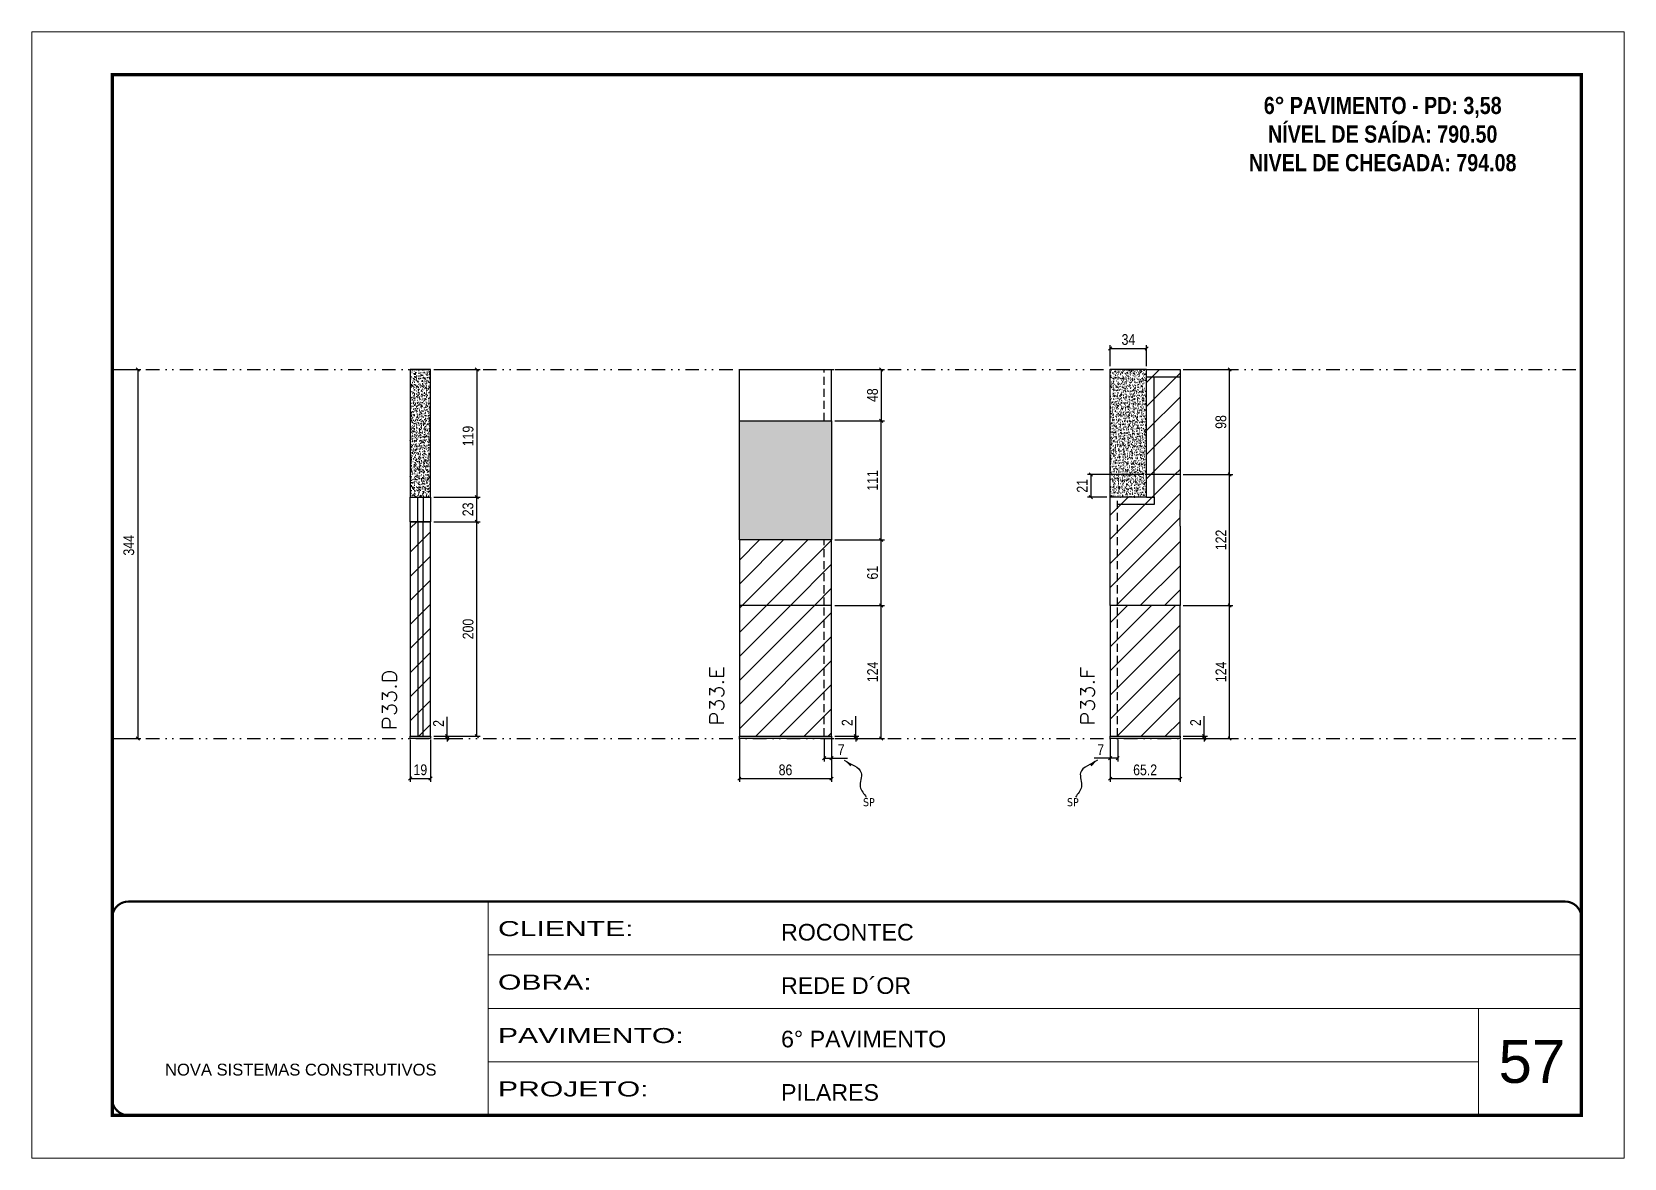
# Model space of a CAD drawing. Extents: x 28748 to 35002, y 14885 to 43501.
# Drawn here: x 28748 to 30233, y 26371 to 27421 of the extents above; entities that cross this region are included whole.
import ezdxf

# ---------------------------------------------------------------- set-up
doc = ezdxf.new("R2010")
doc.units = 0
for name, pattern in [('CONTINUO', [0]), ('DASHED', [0.75, 0.5, -0.25]), ('DIVIDE2', [0.625, 0.25, -0.125, 0, -0.125, 0, -0.125]), ('HIDDEN', [0.375, 0.25, -0.125])]:
    doc.linetypes.add(name, pattern=pattern)
for name, color, linetype, lineweight in [('CARIMBO', 255, 'Continuous', 9), ('Folhas', 255, 'Continuous', 9), ('Hachura', 251, 'Continuous', 9), ('SARRAFO DE PRESSAO', 251, 'DASHED', 9), ('Texto Seção', 7, 'Continuous', 15)]:
    doc.layers.add(name, color=color, linetype=linetype, lineweight=lineweight)
for name, color, linetype in [('COTA', 241, 'Continuous'), ('NOMENCLATURA', 7, 'Continuous'), ('Nível', 160, 'Continuous'), ('Painéis', 200, 'Continuous'), ('SARR_2.2x7', 40, 'Continuous'), ('Sarrafo de Pressão', 42, 'HIDDEN'), ('texto', 7, 'Continuous')]:
    doc.layers.add(name, color=color, linetype=linetype)
doc.styles.add('ARIAL', font='arial.ttf')
doc.styles.add('COTA TECNICA', font='techl___.ttf', dxfattribs={"height": 10})
doc.styles.add('COTA TECNICA-50', font='techl___.ttf', dxfattribs={"height": 10})
doc.styles.add('REGUA-120', font='ROMANS.shx', dxfattribs={"height": 15})
doc.styles.add('ROMANC', font='techb___.ttf', dxfattribs={"height": 2.5})
doc.styles.get("Standard").update_dxf_attribs({"font": 'arial.ttf'})
doc.styles.add('Tecnologia', font='')
doc.styles.get('Tecnologia').set_extended_font_data('Forgotten Futurist')
doc.dimstyles.new('COTA PAINEL-50', dxfattribs={"dimtxt": 10, "dimasz": 3, "dimexe": 3, "dimexo": 3, "dimgap": 3, "dimtad": 1, "dimdec": 1, "dimzin": 12, "dimdsep": 46, "dimtxsty": 'COTA TECNICA-50', "dimblk1": 'OBLIQUE', "dimblk2": 'OBLIQUE', "dimsah": 1, "dimcen": 0.9, "dimclrd": 4, "dimclre": 4, "dimclrt": 240, "dimadec": 1, "dimazin": 3, "dimtfac": 1, "dimtdec": 1, "dimtmove": 0, "dimatfit": 3, "dimfxl": 1, "dimtolj": 1, "dimtzin": 12, "dimarcsym": 0})
doc.dimstyles.new('PAINEL', dxfattribs={"dimtxt": 10, "dimasz": 3, "dimexe": 3, "dimexo": 3, "dimgap": 3, "dimtad": 1, "dimdec": 1, "dimzin": 12, "dimdsep": 46, "dimtxsty": 'COTA TECNICA', "dimblk1": 'OBLIQUE', "dimblk2": 'OBLIQUE', "dimsah": 1, "dimcen": 0.9, "dimclrd": 4, "dimclre": 4, "dimclrt": 240, "dimadec": 1, "dimazin": 3, "dimtfac": 1, "dimtdec": 1, "dimtmove": 0, "dimatfit": 3, "dimfxl": 1, "dimtolj": 1, "dimtzin": 12, "dimarcsym": 0})
doc.dimstyles.get("Standard").update_dxf_attribs({"dimtxt": 0.18, "dimasz": 0.18, "dimexe": 0.18, "dimexo": 0.0625, "dimgap": 0.09, "dimtad": 0, "dimtih": 1, "dimtoh": 1, "dimdec": 4, "dimzin": 0, "dimdsep": 46, "dimtxsty": 'Standard', "dimcen": 0.09, "dimadec": 0, "dimazin": 0, "dimtfac": 1, "dimtdec": 4, "dimtofl": 0, "dimtmove": 0, "dimatfit": 3, "dimfxl": 1, "dimtolj": 1, "dimtzin": 0, "dimarcsym": 0})
pattern_1 = [(45, (22602.309, 35568.31), (-11.22532, 11.22532), [])]

# ---------------------------------------------------------------- blocks, each defined once
blk = doc.blocks.new('9999999999')
at = {"color": 30, "linetype": 'CONTINUO'}
for p, q in [((98564.6, 34230.2), (98564.6, 34429.4)), ((98564.6, 34379.6), (99584, 34379.6)), ((98564.6, 34329.8), (99488, 34329.8)), ((99584, 34329.8), (99488, 34329.8)), ((99488, 34329.8), (99488, 34230.2)), ((98564.6, 34280), (99488, 34280))]:
    blk.add_line(p, q, dxfattribs=at)
at = {"color": 30, "linetype": 'CONTINUO', "const_width": 2}
blk.add_lwpolyline([(99584, 34230.2), (99584, 34414.4, 0.414214), (99569, 34429.4), (98229, 34429.4, 0.414214), (98214, 34414.4), (98214, 34245.2, 0.414214), (98229, 34230.2), (99584, 34230.2)], format="xyb", dxfattribs=at)
at = {"layer": 'Folhas'}
blk.add_lwpolyline([(98139, 34190.2), (99624, 34190.2), (99624, 35240.2), (98139, 35240.2)], close=True, dxfattribs=at)
at = {"layer": 'Folhas', "color": 30, "const_width": 3}
blk.add_lwpolyline([(98214, 34230.2), (99584, 34230.2), (99584, 35200.2), (98214, 35200.2)], close=True, dxfattribs=at)
at = {"color": 7, "linetype": 'Continuous', "ltscale": 5, "style": 'ARIAL'}
for s, height, p in [('ROCONTEC', 15.48, (98837.7, 34393.1)), ('REDE D´OR', 15.48, (98837.7, 34343.3)), ('6° PAVIMENTO', 15.483, (98837.7, 34293.5)), ('NOVA SISTEMAS CONSTRUTIVOS', 11.059, (98263.2, 34267.2)), ('PILARES', 15.48, (98837.7, 34243.7))]:
    blk.add_text(s, height=height, dxfattribs=at).set_placement(p)
at = {"layer": 'Folhas', "color": 7, "style": 'Tecnologia', "width": 1.5}
for s, p in [('CLIENTE:', (98573.7, 34397.2)), ('OBRA:', (98573.7, 34347.3)), ('PAVIMENTO:', (98573.7, 34297.5)), ('PROJETO:', (98573.7, 34247.7))]:
    blk.add_text(s, height=14, dxfattribs=at).set_placement(p)
blk = doc.blocks.new('_Oblique')
at = {"color": 0, "linetype": 'ByBlock', "lineweight": -2}
blk.add_line((-0.5, -0.5), (0.5, 0.5), dxfattribs=at)
blk = doc.blocks.new('*D1070')
at = {"layer": 'COTA', "color": 4, "linetype": 'ByBlock', "lineweight": -2, "transparency": 16777216}
for p, q in [((28826.3, 27106), (28850.1, 27106)), ((28847.1, 27106), (28847.1, 26762)), ((28826.3, 26762), (28850.1, 26762))]:
    blk.add_line(p, q, dxfattribs=at)
at = {"layer": 'Defpoints', "color": 0, "linetype": 'ByBlock', "transparency": 16777216}
for p in [(28823.3, 27106), (28823.3, 26762), (28847.1, 26762)]:
    blk.add_point(p, dxfattribs=at)
at = {"layer": 'COTA', "color": 4, "linetype": 'ByBlock', "lineweight": -2, "transparency": 16777216, "xscale": 3, "yscale": 3, "zscale": 3}
for p, rotation in [((28847.1, 27106), 90), ((28847.1, 26762), 270)]:
    blk.add_blockref('_Oblique', p, dxfattribs=dict(at, rotation=rotation))
at = {"layer": 'COTA', "color": 240, "linetype": 'ByBlock', "transparency": 16777216, "insert": (28838.8, 26942), "char_height": 10, "attachment_point": 5, "rotation": 90, "style": 'COTA TECNICA'}
blk.add_mtext('\\A1;344', dxfattribs=at)
blk = doc.blocks.new('*D1071')
at = {"layer": 'COTA', "color": 4, "lineweight": -2, "transparency": 16777216}
for p, q in [((29754, 26761), (29754, 26721.5)), ((29819.2, 26761), (29819.2, 26721.5)), ((29754, 26724.5), (29819.2, 26724.5))]:
    blk.add_line(p, q, dxfattribs=at)
at = {"layer": 'Defpoints', "color": 0, "transparency": 16777216}
for p in [(29754, 26764), (29819.2, 26764), (29819.2, 26724.5)]:
    blk.add_point(p, dxfattribs=at)
at = {"layer": 'COTA', "color": 4, "lineweight": -2, "transparency": 16777216, "xscale": 3, "yscale": 3, "zscale": 3, "rotation": 180}
blk.add_blockref('_Oblique', (29754, 26724.5), dxfattribs=at)
at = {"layer": 'COTA', "color": 4, "lineweight": -2, "transparency": 16777216, "xscale": 3, "yscale": 3, "zscale": 3}
blk.add_blockref('_Oblique', (29819.2, 26724.5), dxfattribs=at)
at = {"layer": 'COTA', "color": 240, "transparency": 16777216, "insert": (29786.6, 26732.6), "char_height": 10, "attachment_point": 5, "style": 'COTA TECNICA'}
blk.add_mtext('\\A1;65.2', dxfattribs=at)
blk = doc.blocks.new('*D1072')
at = {"layer": 'COTA', "color": 4, "lineweight": -2, "transparency": 16777216}
for p, q in [((29761, 26761), (29761, 26740.5)), ((29754, 26759), (29754, 26740.5)), ((29754, 26743.5), (29739.2, 26743.5)), ((29761, 26743.5), (29754, 26743.5))]:
    blk.add_line(p, q, dxfattribs=at)
at = {"layer": 'Defpoints', "color": 0, "transparency": 16777216}
for p in [(29754, 26762), (29761, 26764), (29754, 26743.5)]:
    blk.add_point(p, dxfattribs=at)
at = {"layer": 'COTA', "color": 4, "lineweight": -2, "transparency": 16777216, "xscale": 3, "yscale": 3, "zscale": 3, "rotation": 180}
blk.add_blockref('_Oblique', (29754, 26743.5), dxfattribs=at)
at = {"layer": 'COTA', "color": 4, "lineweight": -2, "transparency": 16777216, "xscale": 3, "yscale": 3, "zscale": 3}
blk.add_blockref('_Oblique', (29761, 26743.5), dxfattribs=at)
at = {"layer": 'COTA', "color": 240, "transparency": 16777216, "insert": (29745.1, 26751.5), "char_height": 10, "attachment_point": 5, "style": 'COTA TECNICA-50'}
blk.add_mtext('\\A1;7', dxfattribs=at)
blk = doc.blocks.new('*D1073')
at = {"layer": 'COTA', "color": 4, "lineweight": -2, "transparency": 16777216}
for p, q in [((29822.2, 26886), (29868.4, 26886)), ((29865.4, 26762), (29865.4, 26886)), ((29822.2, 26762), (29868.4, 26762))]:
    blk.add_line(p, q, dxfattribs=at)
at = {"layer": 'Defpoints', "color": 0, "transparency": 16777216}
for p in [(29819.2, 26886), (29865.4, 26886), (29819.2, 26762)]:
    blk.add_point(p, dxfattribs=at)
at = {"layer": 'COTA', "color": 4, "lineweight": -2, "transparency": 16777216, "xscale": 3, "yscale": 3, "zscale": 3}
for p, rotation in [((29865.4, 26886), 90), ((29865.4, 26762), 270)]:
    blk.add_blockref('_Oblique', p, dxfattribs=dict(at, rotation=rotation))
at = {"layer": 'COTA', "color": 240, "transparency": 16777216, "insert": (29857.3, 26824), "char_height": 10, "attachment_point": 5, "rotation": 90, "style": 'COTA TECNICA-50'}
blk.add_mtext('\\A1;124', dxfattribs=at)
blk = doc.blocks.new('*D1074')
at = {"layer": 'COTA', "color": 4, "lineweight": -2, "transparency": 16777216}
for p, q in [((29841.7, 26764), (29841.7, 26782.8)), ((29822.2, 26764), (29844.7, 26764)), ((29822.2, 26762), (29844.7, 26762)), ((29841.7, 26762), (29841.7, 26764)), ((29841.7, 26762), (29841.7, 26759))]:
    blk.add_line(p, q, dxfattribs=at)
at = {"layer": 'Defpoints', "color": 0, "transparency": 16777216}
for p in [(29819.2, 26764), (29819.2, 26762), (29841.7, 26762)]:
    blk.add_point(p, dxfattribs=at)
at = {"layer": 'COTA', "color": 4, "lineweight": -2, "transparency": 16777216, "xscale": 3, "yscale": 3, "zscale": 3}
for p, rotation in [((29841.7, 26764), 270), ((29841.7, 26762), 90)]:
    blk.add_blockref('_Oblique', p, dxfattribs=dict(at, rotation=rotation))
at = {"layer": 'COTA', "color": 240, "transparency": 16777216, "insert": (29833.7, 26776.7), "char_height": 10, "attachment_point": 5, "rotation": 90, "style": 'COTA TECNICA-50'}
blk.add_mtext('\\A1;2', dxfattribs=at)
blk = doc.blocks.new('*D1075')
at = {"layer": 'COTA', "color": 4, "lineweight": -2, "transparency": 16777216}
for p, q in [((29408.2, 26761), (29408.2, 26721.5)), ((29494.2, 26761), (29494.2, 26721.5)), ((29408.2, 26724.5), (29494.2, 26724.5))]:
    blk.add_line(p, q, dxfattribs=at)
at = {"layer": 'Defpoints', "color": 0, "transparency": 16777216}
for p in [(29408.2, 26764), (29494.2, 26764), (29494.2, 26724.5)]:
    blk.add_point(p, dxfattribs=at)
at = {"layer": 'COTA', "color": 4, "lineweight": -2, "transparency": 16777216, "xscale": 3, "yscale": 3, "zscale": 3, "rotation": 180}
blk.add_blockref('_Oblique', (29408.2, 26724.5), dxfattribs=at)
at = {"layer": 'COTA', "color": 4, "lineweight": -2, "transparency": 16777216, "xscale": 3, "yscale": 3, "zscale": 3}
blk.add_blockref('_Oblique', (29494.2, 26724.5), dxfattribs=at)
at = {"layer": 'COTA', "color": 240, "transparency": 16777216, "insert": (29451.2, 26732.6), "char_height": 10, "attachment_point": 5, "style": 'COTA TECNICA'}
blk.add_mtext('\\A1;86', dxfattribs=at)
blk = doc.blocks.new('*D1076')
at = {"layer": 'COTA', "color": 4, "lineweight": -2, "transparency": 16777216}
for p, q in [((29487.2, 26761), (29487.2, 26740.5)), ((29494.2, 26759), (29494.2, 26740.5)), ((29487.2, 26743.5), (29494.2, 26743.5)), ((29494.2, 26743.5), (29508.9, 26743.5))]:
    blk.add_line(p, q, dxfattribs=at)
at = {"layer": 'Defpoints', "color": 0, "transparency": 16777216}
for p in [(29487.2, 26764), (29494.2, 26762), (29494.2, 26743.5)]:
    blk.add_point(p, dxfattribs=at)
at = {"layer": 'COTA', "color": 4, "lineweight": -2, "transparency": 16777216, "xscale": 3, "yscale": 3, "zscale": 3, "rotation": 180}
blk.add_blockref('_Oblique', (29487.2, 26743.5), dxfattribs=at)
at = {"layer": 'COTA', "color": 4, "lineweight": -2, "transparency": 16777216, "xscale": 3, "yscale": 3, "zscale": 3}
blk.add_blockref('_Oblique', (29494.2, 26743.5), dxfattribs=at)
at = {"layer": 'COTA', "color": 240, "transparency": 16777216, "insert": (29503.1, 26751.5), "char_height": 10, "attachment_point": 5, "style": 'COTA TECNICA-50'}
blk.add_mtext('\\A1;7', dxfattribs=at)
blk = doc.blocks.new('*D1077')
at = {"layer": 'COTA', "color": 4, "lineweight": -2, "transparency": 16777216}
for p, q in [((29497.2, 26886), (29543.5, 26886)), ((29540.5, 26762), (29540.5, 26886)), ((29497.2, 26762), (29543.5, 26762))]:
    blk.add_line(p, q, dxfattribs=at)
at = {"layer": 'Defpoints', "color": 0, "transparency": 16777216}
for p in [(29494.2, 26886), (29540.5, 26886), (29494.2, 26762)]:
    blk.add_point(p, dxfattribs=at)
at = {"layer": 'COTA', "color": 4, "lineweight": -2, "transparency": 16777216, "xscale": 3, "yscale": 3, "zscale": 3}
for p, rotation in [((29540.5, 26886), 90), ((29540.5, 26762), 270)]:
    blk.add_blockref('_Oblique', p, dxfattribs=dict(at, rotation=rotation))
at = {"layer": 'COTA', "color": 240, "transparency": 16777216, "insert": (29532.4, 26824), "char_height": 10, "attachment_point": 5, "rotation": 90, "style": 'COTA TECNICA-50'}
blk.add_mtext('\\A1;124', dxfattribs=at)
blk = doc.blocks.new('*D1078')
at = {"layer": 'COTA', "color": 4, "lineweight": -2, "transparency": 16777216}
for p, q in [((29516.7, 26764), (29516.7, 26782.8)), ((29497.2, 26764), (29519.7, 26764)), ((29497.2, 26762), (29519.7, 26762)), ((29516.7, 26762), (29516.7, 26764)), ((29516.7, 26762), (29516.7, 26759))]:
    blk.add_line(p, q, dxfattribs=at)
at = {"layer": 'Defpoints', "color": 0, "transparency": 16777216}
for p in [(29494.2, 26764), (29494.2, 26762), (29516.7, 26762)]:
    blk.add_point(p, dxfattribs=at)
at = {"layer": 'COTA', "color": 4, "lineweight": -2, "transparency": 16777216, "xscale": 3, "yscale": 3, "zscale": 3}
for p, rotation in [((29516.7, 26764), 270), ((29516.7, 26762), 90)]:
    blk.add_blockref('_Oblique', p, dxfattribs=dict(at, rotation=rotation))
at = {"layer": 'COTA', "color": 240, "transparency": 16777216, "insert": (29508.7, 26776.7), "char_height": 10, "attachment_point": 5, "rotation": 90, "style": 'COTA TECNICA-50'}
blk.add_mtext('\\A1;2', dxfattribs=at)
blk = doc.blocks.new('*D1079')
at = {"layer": 'COTA', "color": 4, "linetype": 'ByBlock', "lineweight": -2, "transparency": 16777216}
for p, q in [((29497.2, 26947), (29543.5, 26947)), ((29540.5, 26886), (29540.5, 26947)), ((29497.2, 26886), (29543.5, 26886))]:
    blk.add_line(p, q, dxfattribs=at)
at = {"layer": 'Defpoints', "color": 0, "linetype": 'ByBlock', "transparency": 16777216}
for p in [(29494.2, 26947), (29540.5, 26947), (29494.2, 26886)]:
    blk.add_point(p, dxfattribs=at)
at = {"layer": 'COTA', "color": 4, "linetype": 'ByBlock', "lineweight": -2, "transparency": 16777216, "xscale": 3, "yscale": 3, "zscale": 3}
for p, rotation in [((29540.5, 26947), 90), ((29540.5, 26886), 270)]:
    blk.add_blockref('_Oblique', p, dxfattribs=dict(at, rotation=rotation))
at = {"layer": 'COTA', "color": 240, "linetype": 'ByBlock', "transparency": 16777216, "insert": (29532.4, 26916.5), "char_height": 10, "attachment_point": 5, "rotation": 90, "style": 'COTA TECNICA'}
blk.add_mtext('\\A1;61', dxfattribs=at)
blk = doc.blocks.new('*D1204')
at = {"layer": 'COTA', "color": 4, "lineweight": -2, "transparency": 16777216}
for p, q in [((29101.2, 26761), (29101.2, 26721.6)), ((29120.2, 26761), (29120.2, 26721.6)), ((29101.2, 26724.6), (29120.2, 26724.6))]:
    blk.add_line(p, q, dxfattribs=at)
at = {"layer": 'Defpoints', "color": 0, "transparency": 16777216}
for p in [(29101.2, 26764), (29120.2, 26764), (29120.2, 26724.6)]:
    blk.add_point(p, dxfattribs=at)
at = {"layer": 'COTA', "color": 4, "lineweight": -2, "transparency": 16777216, "xscale": 3, "yscale": 3, "zscale": 3, "rotation": 180}
blk.add_blockref('_Oblique', (29101.2, 26724.6), dxfattribs=at)
at = {"layer": 'COTA', "color": 4, "lineweight": -2, "transparency": 16777216, "xscale": 3, "yscale": 3, "zscale": 3}
blk.add_blockref('_Oblique', (29120.2, 26724.6), dxfattribs=at)
at = {"layer": 'COTA', "color": 240, "transparency": 16777216, "insert": (29110.7, 26732.7), "char_height": 10, "attachment_point": 5, "style": 'COTA TECNICA'}
blk.add_mtext('\\A1;19', dxfattribs=at)
blk = doc.blocks.new('*D1205')
at = {"layer": 'COTA', "color": 4, "lineweight": -2, "transparency": 16777216}
for p, q in [((29135.6, 26764), (29135.6, 26782.1)), ((29123.2, 26764), (29138.6, 26764)), ((29123.2, 26762), (29138.6, 26762)), ((29135.6, 26762), (29135.6, 26764)), ((29135.6, 26762), (29135.6, 26759))]:
    blk.add_line(p, q, dxfattribs=at)
at = {"layer": 'Defpoints', "color": 0, "transparency": 16777216}
for p in [(29120.2, 26764), (29120.2, 26762), (29135.6, 26764)]:
    blk.add_point(p, dxfattribs=at)
at = {"layer": 'COTA', "color": 4, "lineweight": -2, "transparency": 16777216, "xscale": 3, "yscale": 3, "zscale": 3}
for p, rotation in [((29135.6, 26764), 270), ((29135.6, 26762), 90)]:
    blk.add_blockref('_Oblique', p, dxfattribs=dict(at, rotation=rotation))
at = {"layer": 'COTA', "color": 240, "transparency": 16777216, "insert": (29127.6, 26776), "char_height": 10, "attachment_point": 5, "rotation": 90, "style": 'COTA TECNICA-50'}
blk.add_mtext('\\A1;2', dxfattribs=at)
blk = doc.blocks.new('*D1985')
at = {"layer": 'COTA', "color": 4, "linetype": 'ByBlock', "lineweight": -2, "transparency": 16777216}
for p, q in [((29123.2, 27106), (29166.3, 27106)), ((29163.3, 27106), (29163.3, 26987)), ((29123.2, 26987), (29166.3, 26987))]:
    blk.add_line(p, q, dxfattribs=at)
at = {"layer": 'Defpoints', "color": 0, "linetype": 'ByBlock', "transparency": 16777216}
for p in [(29120.2, 27106), (29120.2, 26987), (29163.3, 26987)]:
    blk.add_point(p, dxfattribs=at)
at = {"layer": 'COTA', "color": 4, "linetype": 'ByBlock', "lineweight": -2, "transparency": 16777216, "xscale": 3, "yscale": 3, "zscale": 3}
for p, rotation in [((29163.3, 27106), 90), ((29163.3, 26987), 270)]:
    blk.add_blockref('_Oblique', p, dxfattribs=dict(at, rotation=rotation))
at = {"layer": 'COTA', "color": 240, "linetype": 'ByBlock', "transparency": 16777216, "insert": (29155.2, 27043.9), "char_height": 10, "attachment_point": 5, "rotation": 90, "style": 'COTA TECNICA'}
blk.add_mtext('\\A1;119', dxfattribs=at)
blk = doc.blocks.new('*D1986')
at = {"layer": 'COTA', "color": 4, "linetype": 'ByBlock', "lineweight": -2, "transparency": 16777216}
for p, q in [((29123.2, 26964), (29166.3, 26964)), ((29163.3, 26764), (29163.3, 26964)), ((29123.2, 26764), (29166.3, 26764))]:
    blk.add_line(p, q, dxfattribs=at)
at = {"layer": 'Defpoints', "color": 0, "linetype": 'ByBlock', "transparency": 16777216}
for p in [(29120.2, 26964), (29163.3, 26964), (29120.2, 26764)]:
    blk.add_point(p, dxfattribs=at)
at = {"layer": 'COTA', "color": 4, "linetype": 'ByBlock', "lineweight": -2, "transparency": 16777216, "xscale": 3, "yscale": 3, "zscale": 3}
for p, rotation in [((29163.3, 26964), 90), ((29163.3, 26764), 270)]:
    blk.add_blockref('_Oblique', p, dxfattribs=dict(at, rotation=rotation))
at = {"layer": 'COTA', "color": 240, "linetype": 'ByBlock', "transparency": 16777216, "insert": (29155.2, 26864), "char_height": 10, "attachment_point": 5, "rotation": 90, "style": 'COTA TECNICA'}
blk.add_mtext('\\A1;200', dxfattribs=at)
blk = doc.blocks.new('*D1209')
at = {"layer": 'COTA', "color": 4, "lineweight": -2, "transparency": 16777216}
for p, q in [((29497.2, 27058), (29543.5, 27058)), ((29540.5, 26947), (29540.5, 27058)), ((29497.2, 26947), (29543.5, 26947))]:
    blk.add_line(p, q, dxfattribs=at)
at = {"layer": 'Defpoints', "color": 0, "transparency": 16777216}
for p in [(29494.2, 27058), (29540.5, 27058), (29494.2, 26947)]:
    blk.add_point(p, dxfattribs=at)
at = {"layer": 'COTA', "color": 4, "lineweight": -2, "transparency": 16777216, "xscale": 3, "yscale": 3, "zscale": 3}
for p, rotation in [((29540.5, 27058), 90), ((29540.5, 26947), 270)]:
    blk.add_blockref('_Oblique', p, dxfattribs=dict(at, rotation=rotation))
at = {"layer": 'COTA', "color": 240, "transparency": 16777216, "insert": (29532.4, 27002.5), "char_height": 10, "attachment_point": 5, "rotation": 90, "style": 'COTA TECNICA-50'}
blk.add_mtext('\\A1;111', dxfattribs=at)
blk = doc.blocks.new('*D1428')
at = {"layer": 'COTA', "color": 4, "lineweight": -2, "transparency": 16777216}
for p, q in [((29822.2, 27008), (29868.4, 27008)), ((29865.4, 26886), (29865.4, 27008)), ((29822.2, 26886), (29868.4, 26886))]:
    blk.add_line(p, q, dxfattribs=at)
at = {"layer": 'Defpoints', "color": 0, "transparency": 16777216}
for p in [(29819.2, 27008), (29865.4, 27008), (29819.2, 26886)]:
    blk.add_point(p, dxfattribs=at)
at = {"layer": 'COTA', "color": 4, "lineweight": -2, "transparency": 16777216, "xscale": 3, "yscale": 3, "zscale": 3}
for p, rotation in [((29865.4, 27008), 90), ((29865.4, 26886), 270)]:
    blk.add_blockref('_Oblique', p, dxfattribs=dict(at, rotation=rotation))
at = {"layer": 'COTA', "color": 240, "transparency": 16777216, "insert": (29857.3, 26947), "char_height": 10, "attachment_point": 5, "rotation": 90, "style": 'COTA TECNICA-50'}
blk.add_mtext('\\A1;122', dxfattribs=at)
blk = doc.blocks.new('*D2136')
at = {"layer": 'COTA', "color": 4, "lineweight": -2, "transparency": 16777216}
for p, q in [((29822.2, 27106), (29868.4, 27106)), ((29865.4, 27008), (29865.4, 27106)), ((29822.2, 27008), (29868.4, 27008))]:
    blk.add_line(p, q, dxfattribs=at)
at = {"layer": 'Defpoints', "color": 0, "transparency": 16777216}
for p in [(29819.2, 27106), (29865.4, 27106), (29819.2, 27008)]:
    blk.add_point(p, dxfattribs=at)
at = {"layer": 'COTA', "color": 4, "lineweight": -2, "transparency": 16777216, "xscale": 3, "yscale": 3, "zscale": 3}
for p, rotation in [((29865.4, 27106), 90), ((29865.4, 27008), 270)]:
    blk.add_blockref('_Oblique', p, dxfattribs=dict(at, rotation=rotation))
at = {"layer": 'COTA', "color": 240, "transparency": 16777216, "insert": (29857.3, 27057), "char_height": 10, "attachment_point": 5, "rotation": 90, "style": 'COTA TECNICA-50'}
blk.add_mtext('\\A1;98', dxfattribs=at)
blk = doc.blocks.new('*D2146')
at = {"layer": 'COTA', "color": 4, "lineweight": -2, "transparency": 16777216}
for p, q in [((29785, 27008), (29732.9, 27008)), ((29735.9, 27008), (29735.9, 26987)), ((29751, 26987), (29732.9, 26987))]:
    blk.add_line(p, q, dxfattribs=at)
at = {"layer": 'Defpoints', "color": 0, "transparency": 16777216}
for p in [(29788, 27008), (29735.9, 26987), (29754, 26987)]:
    blk.add_point(p, dxfattribs=at)
at = {"layer": 'COTA', "color": 4, "lineweight": -2, "transparency": 16777216, "xscale": 3, "yscale": 3, "zscale": 3}
for p, rotation in [((29735.9, 27008), 90), ((29735.9, 26987), 270)]:
    blk.add_blockref('_Oblique', p, dxfattribs=dict(at, rotation=rotation))
at = {"layer": 'COTA', "color": 240, "transparency": 16777216, "insert": (29727.9, 26997.5), "char_height": 10, "attachment_point": 5, "rotation": 90, "style": 'COTA TECNICA-50'}
blk.add_mtext('\\A1;21', dxfattribs=at)
blk = doc.blocks.new('*D2147')
at = {"layer": 'COTA', "color": 4, "lineweight": -2, "transparency": 16777216}
for p, q in [((29754, 27109), (29754, 27128.5)), ((29754, 27125.5), (29788, 27125.5)), ((29788, 27109), (29788, 27128.5))]:
    blk.add_line(p, q, dxfattribs=at)
at = {"layer": 'Defpoints', "color": 0, "transparency": 16777216}
for p in [(29788, 27125.5), (29754, 27106), (29788, 27106)]:
    blk.add_point(p, dxfattribs=at)
at = {"layer": 'COTA', "color": 4, "lineweight": -2, "transparency": 16777216, "xscale": 3, "yscale": 3, "zscale": 3, "rotation": 180}
blk.add_blockref('_Oblique', (29754, 27125.5), dxfattribs=at)
at = {"layer": 'COTA', "color": 4, "lineweight": -2, "transparency": 16777216, "xscale": 3, "yscale": 3, "zscale": 3}
blk.add_blockref('_Oblique', (29788, 27125.5), dxfattribs=at)
at = {"layer": 'COTA', "color": 240, "transparency": 16777216, "insert": (29771, 27133.8), "char_height": 10, "attachment_point": 5, "style": 'COTA TECNICA-50'}
blk.add_mtext('\\A1;34', dxfattribs=at)
blk = doc.blocks.new('*D2473')
at = {"layer": 'COTA', "color": 4, "lineweight": -2, "transparency": 16777216}
for p, q in [((29497.2, 27106), (29543.5, 27106)), ((29540.5, 27106), (29540.5, 27058)), ((29497.2, 27058), (29543.5, 27058))]:
    blk.add_line(p, q, dxfattribs=at)
at = {"layer": 'Defpoints', "color": 0, "transparency": 16777216}
for p in [(29494.2, 27106), (29494.2, 27058), (29540.5, 27058)]:
    blk.add_point(p, dxfattribs=at)
at = {"layer": 'COTA', "color": 4, "lineweight": -2, "transparency": 16777216, "xscale": 3, "yscale": 3, "zscale": 3}
for p, rotation in [((29540.5, 27106), 90), ((29540.5, 27058), 270)]:
    blk.add_blockref('_Oblique', p, dxfattribs=dict(at, rotation=rotation))
at = {"layer": 'COTA', "color": 240, "transparency": 16777216, "insert": (29532.4, 27082), "char_height": 10, "attachment_point": 5, "rotation": 90, "style": 'COTA TECNICA'}
blk.add_mtext('\\A1;48', dxfattribs=at)
blk = doc.blocks.new('*D2475')
at = {"layer": 'COTA', "color": 4, "lineweight": -2, "transparency": 16777216}
for p, q in [((29123.2, 26987), (29166.3, 26987)), ((29163.3, 26964), (29163.3, 26987)), ((29123.2, 26964), (29166.3, 26964))]:
    blk.add_line(p, q, dxfattribs=at)
at = {"layer": 'Defpoints', "color": 0, "transparency": 16777216}
for p in [(29120.2, 26987), (29163.3, 26987), (29120.2, 26964)]:
    blk.add_point(p, dxfattribs=at)
at = {"layer": 'COTA', "color": 4, "lineweight": -2, "transparency": 16777216, "xscale": 3, "yscale": 3, "zscale": 3}
for p, rotation in [((29163.3, 26987), 90), ((29163.3, 26964), 270)]:
    blk.add_blockref('_Oblique', p, dxfattribs=dict(at, rotation=rotation))
at = {"layer": 'COTA', "color": 240, "transparency": 16777216, "insert": (29155.1, 26975.5), "char_height": 10, "attachment_point": 5, "rotation": 90, "style": 'COTA TECNICA'}
blk.add_mtext('\\A1;23', dxfattribs=at)

msp = doc.modelspace()

# ---------------------------------------------------------------- hatches: boundary and pattern name
at = {"layer": 'COTA', "linetype": 'ByBlock'}
h = msp.add_hatch(dxfattribs=at)
h.set_pattern_fill('AR-CONC', color=256, scale=0.03)
h.set_pattern_definition([(50, (-102790.4367, -6765.937), (5.46554007, -0.47817257), [0.5715, -6.2865]), (355, (-102790.4367, -6765.937), (-1.05730264, 5.73170536), [0.4572, -5.02921753]), (100.4514447, (-102789.981, -6765.977), (4.40823741, 5.25353256), [0.48570026, -5.34270734]), (46.1842, (-102790.437, -6764.413), (8.13237123, -1.26126984), [0.85725, -9.42975]), (96.6355576, (-102789.759, -6764.518), (7.122124, 7.42278374), [0.7285507, -8.01406824]), (351.184151, (-102790.437, -6764.413), (7.122124, 7.42278374), [0.685799, -7.54379196]), (21, (-102789.6747, -6764.794), (4.54843174, -3.06795595), [0.5715, -6.2865]), (326, (-102789.6747, -6764.794), (1.85406085, 5.52563898), [0.4572, -5.0292]), (71.451445, (-102789.2956, -6765.05), (6.40249258, 2.45768307), [0.48570026, -5.34269813]), (37.5, (-102790.4367, -6765.9372), (0.092658098, 2.536651166), [0, -4.96824, 0, -5.1054, 0, -5.04825]), (7.5, (-102790.4367, -6765.9372), (2.004589875, 3.005417245), [0, -2.91084, 0, -4.85394, 0, -1.92405]), (327.5, (-102792.136, -6765.9372), (4.067717855, -0.17186232), [0, -1.905, 0, -5.9436, 0, -7.8867]), (317.5, (-102792.898, -6765.9372), (4.44387544, 0.76279473), [0, -2.4765, 0, -3.94716, 0, -5.6007])])
h.paths.add_polyline_path([(29120.22, 27105.98), (29101.22, 27105.98), (29101.22, 26986.98), (29120.22, 26986.98)])
h = msp.add_hatch(dxfattribs=at)
h.set_pattern_fill('AR-CONC', color=256, scale=0.03)
h.set_pattern_definition([(50, (-101536.8405, -2118.6368), (5.46554007, -0.47817257), [0.5715, -6.2865]), (355, (-101536.8405, -2118.637), (-1.05730264, 5.73170536), [0.4572, -5.02921753]), (100.4514447, (-101536.385, -2118.6766), (4.40823741, 5.25353256), [0.48570026, -5.34270734]), (46.1842, (-101536.8405, -2117.113), (8.13237123, -1.26126984), [0.85725, -9.42975]), (96.6355576, (-101536.163, -2117.218), (7.122124, 7.42278374), [0.7285507, -8.01406824]), (351.184151, (-101536.8405, -2117.113), (7.122124, 7.42278374), [0.685799, -7.54379196]), (21, (-101536.0785, -2117.4938), (4.54843174, -3.06795595), [0.5715, -6.2865]), (326, (-101536.0785, -2117.494), (1.85406085, 5.52563898), [0.4572, -5.0292]), (71.451445, (-101535.6995, -2117.7494), (6.40249258, 2.45768307), [0.48570026, -5.34269813]), (37.5, (-101536.8405, -2118.6368), (0.092658098, 2.536651166), [0, -4.96824, 0, -5.1054, 0, -5.04825]), (7.5, (-101536.8405, -2118.6368), (2.004589875, 3.005417245), [0, -2.91084, 0, -4.85394, 0, -1.92405]), (327.5, (-101538.5398, -2118.6368), (4.067717855, -0.17186232), [0, -1.905, 0, -5.9436, 0, -7.8867]), (317.5, (-101539.3018, -2118.6368), (4.44387544, 0.76279473), [0, -2.4765, 0, -3.94716, 0, -5.6007])])
h.paths.add_polyline_path([(29753.96, 27105.98), (29787.96, 27105.98), (29787.96, 26986.98), (29753.96, 26986.98)])
h.paths.add_polyline_path([(29787.96, 27061.98), (29753.96, 27041.98)], flags=17)
h = msp.add_hatch(dxfattribs=at)
h.set_pattern_fill('AR-CONC', color=256, scale=0.03)
h.set_pattern_definition([(50, (24716.043, 30406.966), (5.46554, -0.4781726), [0.5715, -6.2865]), (355, (24716.043, 30406.966), (-1.0573026, 5.7317054), [0.4572, -5.0292175]), (100.45144, (24716.4984, 30406.926), (4.4082374, 5.2535326), [0.4857003, -5.3427073]), (46.1842, (24716.043, 30408.49), (8.132371, -1.26127), [0.85725, -9.42975]), (96.63556, (24716.7206, 30408.385), (7.122124, 7.422784), [0.728551, -8.014068]), (351.18415, (24716.043, 30408.49), (7.122124, 7.422784), [0.685799, -7.543792]), (21, (24716.805, 30408.109), (4.5484317, -3.067956), [0.5715, -6.2865]), (326, (24716.805, 30408.109), (1.854061, 5.525639), [0.4572, -5.0292]), (71.45144, (24717.184, 30407.853), (6.4024926, 2.457683), [0.4857003, -5.342698]), (37.5, (24716.0429, 30406.9658), (0.0926581, 2.53665117), [0, -4.96824, 0, -5.1054, 0, -5.04825]), (7.5, (24716.043, 30406.9658), (2.0045899, 3.0054172), [0, -2.91084, 0, -4.85394, 0, -1.92405]), (327.5, (24714.3436, 30406.9658), (4.06771786, -0.1718623), [0, -1.905, 0, -5.9436, 0, -7.8867]), (317.5, (24713.5816, 30406.966), (4.4438754, 0.7627947), [0, -2.4765, 0, -3.94716, 0, -5.6007])])
h.paths.add_polyline_path([(29408.22, 26946.98), (29494.22, 26946.98), (29494.22, 27057.98), (29408.22, 27057.98)])
at = {"layer": 'Hachura', "linetype": 'ByBlock'}
h = msp.add_hatch(dxfattribs=at)
h.set_pattern_fill('ANSI31', color=256, scale=5)
h.paths.add_polyline_path([(29819.16, 27105.98), (29787.96, 27105.98), (29787.96, 27023.98), (29787.96, 27007.98), (29819.16, 27007.98)])
h = msp.add_hatch(dxfattribs=at)
h.set_pattern_fill('ANSI31', color=256, scale=5)
h.paths.add_polyline_path([(29819.16, 26959.98), (29819.16, 26974.98), (29819.16, 27007.98), (29787.96, 27007.98), (29787.96, 26986.98), (29753.96, 26986.98), (29753.96, 26959.98), (29753.96, 26885.98), (29819.16, 26885.98)])
h = msp.add_hatch(dxfattribs=at)
h.set_pattern_fill('ANSI31', color=256, scale=5)
h.set_pattern_definition(pattern_1)
h.paths.add_polyline_path([(29120.22, 26963.98), (29101.22, 26963.98), (29101.22, 26763.98), (29120.22, 26763.98)])
h = msp.add_hatch(dxfattribs=at)
h.set_pattern_fill('ANSI31', color=256, scale=5)
h.set_pattern_definition(pattern_1)
h.paths.add_polyline_path([(29494.22, 26946.98), (29408.22, 26946.98), (29408.22, 26885.98), (29494.22, 26885.98)])
h = msp.add_hatch(dxfattribs=at)
h.set_pattern_fill('ANSI31', color=256, scale=5)
h.set_pattern_definition(pattern_1)
h.paths.add_polyline_path([(29494.22, 26885.98), (29408.22, 26885.98), (29408.22, 26763.98), (29494.22, 26763.98)])
h = msp.add_hatch(dxfattribs=at)
h.set_pattern_fill('ANSI31', color=256, scale=5)
h.set_pattern_definition(pattern_1)
h.paths.add_polyline_path([(29819.16, 26885.98), (29753.96, 26885.98), (29753.96, 26763.98), (29819.16, 26763.98)])

# ---------------------------------------------------------------- linework, layer by layer
at = {"layer": 'COTA', "linetype": 'ByBlock'}
for p, q in [((29753.96, 26986.98), (29753.96, 27105.98)), ((29787.96, 27105.98), (29753.96, 27105.98)), ((29408.22, 26946.98), (29408.22, 27057.98)), ((29408.22, 27057.98), (29494.22, 27057.98)), ((29494.22, 27057.98), (29494.22, 26946.98))]:
    msp.add_line(p, q, dxfattribs=at)
msp.add_lwpolyline([(29101.22, 26986.98), (29120.22, 26986.98), (29120.22, 27105.98), (29101.22, 27105.98)], close=True, dxfattribs=at)
at = {"layer": 'Nível', "color": 4, "linetype": 'DIVIDE2', "ltscale": 50}
for p, q in [((28823.34, 27105.98), (30193.34, 27105.98)), ((28823.34, 26761.98), (30193.34, 26761.98))]:
    msp.add_line(p, q, dxfattribs=at)
at = {"layer": 'Painéis'}
for p, q in [((29408.22, 27057.98), (29408.22, 27105.98)), ((29408.22, 27105.98), (29494.22, 27105.98)), ((29494.22, 27057.98), (29494.22, 27105.98)), ((29787.96, 26986.98), (29787.96, 27105.98)), ((29787.96, 27105.98), (29819.16, 27105.98)), ((29819.16, 27105.98), (29819.16, 26974.98)), ((29408.22, 27057.98), (29494.22, 27057.98)), ((29494.22, 27057.98), (29494.22, 27057.98)), ((29819.16, 27007.98), (29787.96, 27007.98)), ((29101.22, 26986.98), (29120.22, 26986.98)), ((29101.22, 26963.98), (29101.22, 26986.98)), ((29120.22, 26986.98), (29120.22, 26963.98)), ((29787.96, 26986.98), (29753.96, 26986.98)), ((29753.96, 26959.98), (29753.96, 26986.98)), ((29819.16, 26959.98), (29819.16, 26974.98)), ((29101.22, 26963.98), (29120.22, 26963.98)), ((29120.22, 26963.98), (29101.22, 26963.98)), ((29101.22, 26963.98), (29120.22, 26963.98)), ((29120.22, 26963.98), (29101.22, 26963.98)), ((29120.22, 26963.98), (29101.22, 26963.98)), ((29753.96, 26885.98), (29753.96, 26959.98)), ((29819.16, 26959.98), (29819.16, 26885.98)), ((29101.22, 26950.98), (29101.22, 26763.98)), ((29120.22, 26763.98), (29120.22, 26950.98)), ((29408.22, 26946.98), (29408.22, 26885.98)), ((29494.22, 26946.98), (29408.22, 26946.98)), ((29494.22, 26946.98), (29408.22, 26946.98)), ((29494.22, 26885.98), (29494.22, 26946.98)), ((29819.16, 26885.98), (29753.96, 26885.98)), ((29101.22, 26763.98), (29120.22, 26763.98))]:
    msp.add_line(p, q, dxfattribs=at)
at = {"layer": 'Painéis', "linetype": 'ByBlock'}
for p, q in [((29120.22, 26963.98), (29101.22, 26963.98)), ((29101.22, 26963.98), (29101.22, 26950.98)), ((29120.22, 26950.98), (29120.22, 26963.98))]:
    msp.add_line(p, q, dxfattribs=at)
at = {"layer": 'Painéis'}
for points in [[(29408.22, 26763.98), (29494.22, 26763.98), (29494.22, 26885.98), (29408.22, 26885.98)], [(29753.96, 26763.98), (29819.16, 26763.98), (29819.16, 26885.98), (29753.96, 26885.98)], [(29101.22, 26763.98), (29120.22, 26763.98), (29120.22, 26761.98), (29101.22, 26761.98)], [(29408.22, 26763.98), (29494.22, 26763.98), (29494.22, 26761.98), (29408.22, 26761.98)], [(29753.96, 26763.98), (29819.16, 26763.98), (29819.16, 26761.98), (29753.96, 26761.98)]]:
    msp.add_lwpolyline(points, close=True, dxfattribs=at)
at = {"layer": 'SARR_2.2x7'}
for p, q in [((29787.96, 27098.98), (29819.16, 27098.98)), ((29794.96, 27007.98), (29794.96, 27098.98)), ((29494.22, 27050.98), (29494.22, 27050.98)), ((29794.96, 26986.98), (29794.96, 27007.98)), ((29108.22, 26963.98), (29108.22, 26986.98)), ((29113.22, 26986.98), (29113.22, 26963.98)), ((29787.96, 26986.98), (29794.96, 26986.98)), ((29794.96, 26986.98), (29794.96, 26979.98)), ((29794.96, 26979.98), (29760.96, 26979.98)), ((29108.22, 26963.98), (29108.22, 26763.98)), ((29113.22, 26763.98), (29113.22, 26963.98))]:
    msp.add_line(p, q, dxfattribs=at)
at = {"layer": 'Sarrafo de Pressão', "ltscale": 30}
for p, q in [((29487.22, 27057.98), (29487.22, 27105.98)), ((29760.96, 26885.98), (29760.96, 26986.98)), ((29487.22, 26885.98), (29487.22, 26946.98)), ((29487.22, 26763.98), (29487.22, 26885.98)), ((29760.96, 26763.98), (29760.96, 26885.98))]:
    msp.add_line(p, q, dxfattribs=at)

# ---------------------------------------------------------------- block references
at = {"layer": 'SARRAFO DE PRESSAO', "color": 6, "linetype": 'ByBlock'}
msp.add_blockref('9999999999', (-69390.64, -7819.51), dxfattribs=at)

# ---------------------------------------------------------------- texts
at = {"layer": 'CARIMBO', "style": 'ARIAL'}
msp.add_text('57', height=40, dxfattribs=at).set_placement((30116.2, 26440.84))
at = {"layer": 'NOMENCLATURA', "color": 2, "insert": (30008.17, 27386.75), "char_height": 16, "attachment_point": 2, "style": 'ROMANC'}
msp.add_mtext_dynamic_manual_height_columns('\\P6° PAVIMENTO - PD: 3,58\\PNÍVEL DE SAÍDA: 790.50\\PNIVEL DE CHEGADA: 794.08', width=300.2766, gutter_width=1, heights=[0], dxfattribs=at)
at = {"layer": 'texto', "color": 0, "char_height": 7.5, "attachment_point": 5}
for insert in [(29528.99, 26702.48), (29719.19, 26702.48)]:
    msp.add_mtext('{\\fTahoma|b0|i0|c0|p34;\\C4;SP}', dxfattribs=dict(at, insert=insert))
at = {"layer": 'Texto Seção', "style": 'REGUA-120', "width": 1.1}
for s, p in [('P33.D', (29088.45, 26769.87)), ('P33.E', (29393.75, 26774.04)), ('P33.F', (29739.5, 26774.04))]:
    msp.add_text(s, height=13, rotation=90, dxfattribs=at).set_placement(p)

# ---------------------------------------------------------------- dimensions: what is measured, and where the dimension line sits
at = {"layer": 'COTA'}
for base, p1, p2, picture, middle in [((29787.96, 27125.54), (29753.96, 27105.98), (29787.96, 27105.98), '*D2147', (29770.96, 27133.76)), ((29494.22, 26743.47), (29487.22, 26763.98), (29494.22, 26761.98), '*D1076', (29503.08, 26751.54))]:
    dim = msp.add_linear_dim(base=base, p1=p1, p2=p2, dimstyle='COTA PAINEL-50', dxfattribs=at)
    dim.commit()
    dim.dimension.update_dxf_attribs({"geometry": picture, "text_midpoint": middle})
at = {"layer": 'COTA', "linetype": 'ByBlock'}
for base, p1, p2, picture, middle in [((28847.06, 26761.98), (28823.34, 27105.98), (28823.34, 26761.98), '*D1070', (28847.06, 26941.98)), ((29163.3, 26986.98), (29120.22, 27105.98), (29120.22, 26986.98), '*D1985', (29163.3, 27043.86))]:
    dim = msp.add_linear_dim(base=base, p1=p1, p2=p2, angle=90, dimstyle='PAINEL', dxfattribs=at)
    dim.commit()
    dim.dimension.update_dxf_attribs({"geometry": picture, "text_midpoint": middle, "dimtype": 160})
at = {"layer": 'COTA'}
for base, p1, p2, angle, dimstyle, picture, middle in [((29540.46, 27057.98), (29494.22, 27105.98), (29494.22, 27057.98), 90, 'PAINEL', '*D2473', (29532.36, 27081.98)), ((29540.46, 27057.98), (29494.22, 26946.98), (29494.22, 27057.98), 90, 'COTA PAINEL-50', '*D1209', (29532.4, 27002.48)), ((29735.94, 26986.98), (29787.96, 27007.98), (29753.96, 26986.98), 90, 'COTA PAINEL-50', '*D2146', (29727.88, 26997.48)), ((29865.4, 27007.98), (29819.16, 26885.98), (29819.16, 27007.98), 90, 'COTA PAINEL-50', '*D1428', (29857.34, 26946.98)), ((29163.3, 26986.98), (29120.22, 26963.98), (29120.22, 26986.98), 90, 'PAINEL', '*D2475', (29155.08, 26975.48)), ((29540.46, 26885.98), (29494.22, 26761.98), (29494.22, 26885.98), 90, 'COTA PAINEL-50', '*D1077', (29532.38, 26823.98)), ((29865.4, 26885.98), (29819.16, 26761.98), (29819.16, 26885.98), 90, 'COTA PAINEL-50', '*D1073', (29857.33, 26823.98)), ((29753.96, 26743.47), (29760.96, 26763.98), (29753.96, 26761.98), 180, 'COTA PAINEL-50', '*D1072', (29745.1, 26751.54))]:
    dim = msp.add_linear_dim(base=base, p1=p1, p2=p2, angle=angle, dimstyle=dimstyle, dxfattribs=at)
    dim.commit()
    dim.dimension.update_dxf_attribs({"geometry": picture, "text_midpoint": middle})
for base, p1, p2, picture, middle in [((29865.4, 27105.98), (29819.16, 27007.98), (29819.16, 27105.98), '*D2136', (29865.4, 27056.98)), ((29135.58, 26763.98), (29120.22, 26761.98), (29120.22, 26763.98), '*D1205', (29135.58, 26776.03)), ((29516.74, 26761.98), (29494.22, 26763.98), (29494.22, 26761.98), '*D1078', (29516.74, 26776.72)), ((29841.69, 26761.98), (29819.16, 26763.98), (29819.16, 26761.98), '*D1074', (29841.69, 26776.72))]:
    dim = msp.add_linear_dim(base=base, p1=p1, p2=p2, angle=90, dimstyle='COTA PAINEL-50', dxfattribs=at)
    dim.commit()
    dim.dimension.update_dxf_attribs({"geometry": picture, "text_midpoint": middle, "dimtype": 160})
at = {"layer": 'COTA', "linetype": 'ByBlock'}
for base, p1, p2, picture, middle in [((29163.3, 26963.98), (29120.22, 26763.98), (29120.22, 26963.98), '*D1986', (29155.2, 26863.98)), ((29540.46, 26946.98), (29494.22, 26885.98), (29494.22, 26946.98), '*D1079', (29532.35, 26916.48))]:
    dim = msp.add_linear_dim(base=base, p1=p1, p2=p2, angle=90, dimstyle='PAINEL', dxfattribs=at)
    dim.commit()
    dim.dimension.update_dxf_attribs({"geometry": picture, "text_midpoint": middle})
at = {"layer": 'COTA'}
for base, p1, p2, picture, middle in [((29120.22, 26724.63), (29101.22, 26763.98), (29120.22, 26763.98), '*D1204', (29110.72, 26732.72)), ((29494.22, 26724.52), (29408.22, 26763.98), (29494.22, 26763.98), '*D1075', (29451.22, 26732.65)), ((29819.16, 26724.52), (29753.96, 26763.98), (29819.16, 26763.98), '*D1071', (29786.56, 26732.63))]:
    dim = msp.add_linear_dim(base=base, p1=p1, p2=p2, dimstyle='PAINEL', override={"dimarcsym": 2}, dxfattribs=at)
    dim.commit()
    dim.dimension.update_dxf_attribs({"geometry": picture, "text_midpoint": middle})

# ---------------------------------------------------------------- leaders
at = {"layer": 'COTA', "path_type": 1}
for points in [[(29506.05, 26741.8), (29521.83, 26729.96), (29520.91, 26716.95), (29526.46, 26707.17)], [(29742.13, 26741.8), (29726.35, 26729.96), (29727.27, 26716.95), (29721.72, 26707.17)]]:
    msp.add_leader(points, dimstyle='Standard', override={"dimasz": 8}, dxfattribs=at)

doc.saveas('drawing.dxf')
